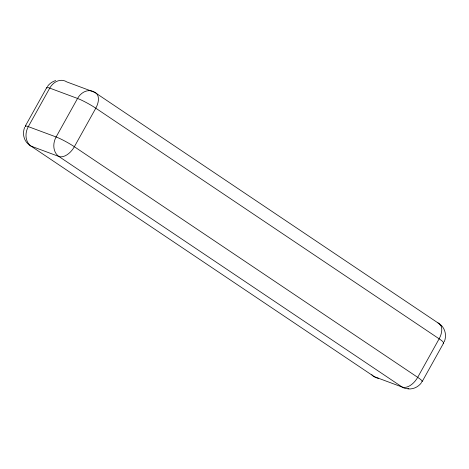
<?xml version="1.0" encoding="UTF-8"?>
<svg xmlns="http://www.w3.org/2000/svg" width="469" height="469" viewBox="0 0 469 469"><rect width="100%" height="100%" fill="white"/><g stroke="black" fill="none" stroke-linecap="round" stroke-linejoin="round"><path stroke-width="0.7" d="M24.71 127.269C22.354 132.821 23.456 139.709 27.964 143.86M444.29 341.731C446.646 336.179 445.544 329.291 441.036 325.14M46.701 87.644L25.262 126.161M422.299 381.356L443.738 342.839M47.34 86.613C49.333 83.658 52.299 81.606 55.682 80.551M421.66 382.387C418.682 386.825 413.242 389.463 407.913 388.907M440.391 325.205A14.791 11.813 -69.6 0 0 437.94 322.877L94.597 92.264L66.797 81.923A14.791 11.813 -69.6 0 0 49.743 88.113A14.791 1.677 29.1 0 0 46.929 88.16M25.49 126.683A14.791 1.677 29.1 0 1 28.304 126.63L56.11 136.971A14.791 1.677 29.1 0 1 74.354 146.727L417.691 377.34A14.791 1.677 29.1 0 1 421.631 381.567M443.07 343.044A14.791 1.677 29.1 0 0 439.136 338.817L95.793 108.204A14.791 1.677 29.1 0 0 77.549 98.455L49.743 88.113L28.304 126.63A14.791 11.813 -69.6 0 0 31.06 146.123L374.403 376.736A14.791 11.813 -69.6 0 0 378.547 378.284M437.94 322.877A14.791 8.741 -56.1 0 1 439.136 338.817L417.691 377.34A14.791 8.741 -56.1 0 1 402.203 387.077L374.403 376.736A14.791 8.741 -56.1 0 1 371.829 374.69M28.492 144.077A14.791 8.741 -56.1 0 0 31.06 146.123L58.865 156.464L402.203 387.077A14.791 11.813 -69.6 0 0 408.792 388.625M77.549 98.455L56.11 136.971A14.791 11.813 -69.6 0 0 58.865 156.464A14.791 8.741 -56.1 0 0 74.354 146.727L95.793 108.204A14.791 8.741 -56.1 0 0 94.597 92.264A14.791 11.813 -69.6 0 0 77.549 98.455"/></g></svg>
